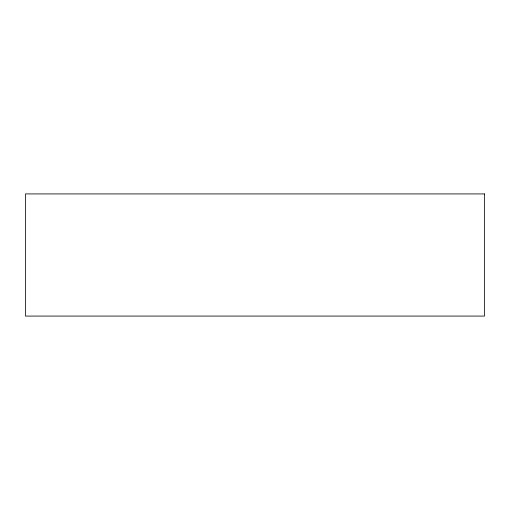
<?xml version="1.0" encoding="UTF-8"?>
<svg xmlns="http://www.w3.org/2000/svg" width="510" height="510" viewBox="0 0 510 510"><rect width="100%" height="100%" fill="white"/><g stroke="black" fill="none" stroke-linecap="round" stroke-linejoin="round"><path stroke-width="0.76" d="M484.5 193.921L25.5 193.921L25.5 316.079L484.5 316.079L484.5 193.921"/></g></svg>
